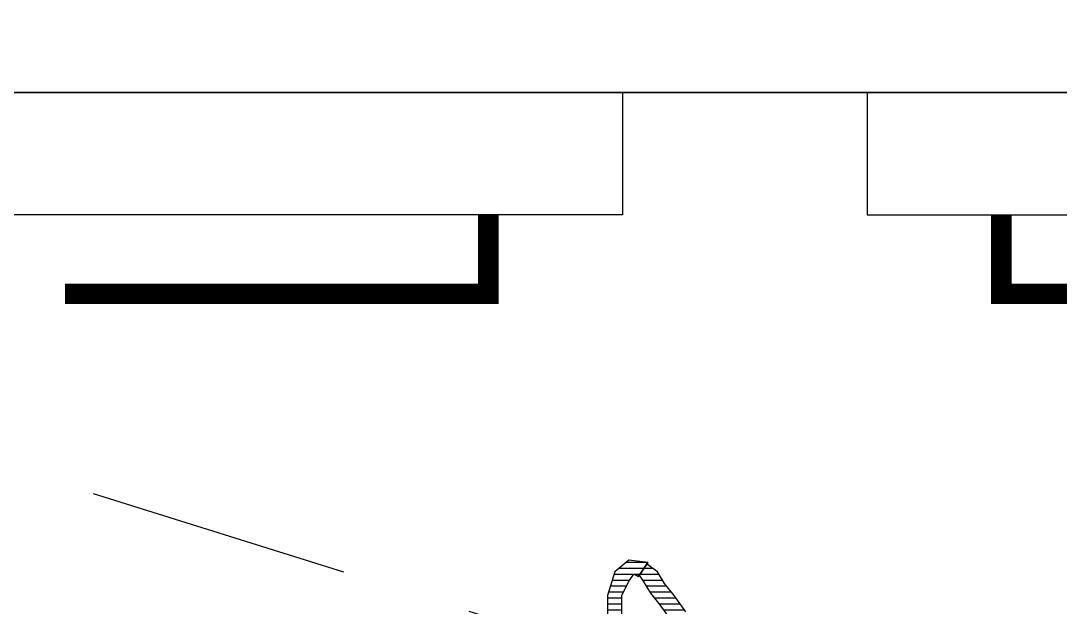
# Model space of a CAD drawing. Header units: millimetres. Extents: x 11489 to 12006, y 36725 to 37730.
# Drawn here: x 11758.47 to 11780.24, y 37629.67 to 37641.95 of the extents above; entities that cross this region are included whole.
import ezdxf

# ---------------------------------------------------------------- set-up
doc = ezdxf.new("R2010")
doc.units = ezdxf.units.MM
doc.linetypes.add('HIDDENX2', pattern=[0.75, 0.5, -0.25])
for name, color, linetype in [('002 Çizgi', 7, 'Continuous'), ('OC-Mutfak_Ekipman', 252, 'Continuous'), ('S2000-002 Çizgi', 7, 'Continuous')]:
    doc.layers.add(name, color=color, linetype=linetype)
pattern_1 = [(360, (-19413.11011, 29189.02214), (1e-16, 0.125), [25])]

# ---------------------------------------------------------------- blocks, each defined once
blk = doc.blocks.new('A$C5E080717')
at = {"layer": '002 Çizgi', "color": 7}
for points in [[(70, 188), (0, 188), (0, 0), (70, 0)], [(72.565, 51.873), (72.565, 94.623), (70, 94.623), (70, 51.873)], [(72.565, 46.749), (72.565, 3.999), (70, 3.999), (70, 46.749)]]:
    blk.add_lwpolyline(points, close=True, dxfattribs=at)
at = {"layer": '002 Çizgi', "color": 7, "const_width": 0.428}
for points in [[(72.565, 54.686), (74.218, 54.686), (74.218, 61.748), (74.218, 63.557)], [(72.565, 43.936), (74.218, 43.936), (74.218, 36.874), (74.218, 35.066)]]:
    blk.add_lwpolyline(points, dxfattribs=at)
blk = doc.blocks.new('A$C063E11E5')
at = {"layer": 'S2000-002 Çizgi'}
blk.add_lwpolyline([(0, 2.624), (80, 2.624), (80, 72.624), (0, 72.624)], close=True, dxfattribs=at)
blk = doc.blocks.new('A$C0b4f8896')
at = {"ltscale": 30}
h = blk.add_hatch(dxfattribs=at)
h.set_pattern_fill('DC_LINES', color=256, scale=0.1, style=0)
h.set_pattern_definition(pattern_1)
edge = h.paths.add_edge_path(flags=0)
edge.add_line((5.365, 9.104), (5.365, 9.054))
edge.add_line((5.365, 9.054), (5.266, 9.202))
edge.add_line((5.266, 9.202), (5.116, 9.45))
edge.add_line((5.116, 9.45), (4.918, 9.697))
edge.add_line((4.918, 9.697), (4.669, 10.044))
edge.add_line((4.669, 10.044), (4.471, 10.341))
edge.add_line((4.471, 10.341), (4.272, 10.638))
edge.add_line((4.272, 10.638), (4.123, 10.935))
edge.add_line((4.123, 10.935), (3.974, 11.182))
edge.add_line((3.974, 11.182), (3.676, 11.083))
edge.add_line((3.676, 11.083), (3.825, 10.835))
edge.add_line((3.825, 10.835), (3.974, 10.538))
edge.add_line((3.974, 10.538), (4.173, 10.143))
edge.add_line((4.173, 10.143), (4.371, 9.846))
edge.add_line((4.371, 9.846), (4.62, 9.499))
edge.add_line((4.62, 9.499), (4.818, 9.252))
edge.add_line((4.818, 9.252), (4.967, 9.005))
edge.add_line((4.967, 9.005), (5.166, 8.856))
edge.add_line((5.166, 8.856), (5.166, 8.807))
h = blk.add_hatch(dxfattribs=at)
h.set_pattern_fill('DC_LINES', color=256, scale=0.1, style=0)
h.set_pattern_definition(pattern_1)
edge = h.paths.add_edge_path(flags=0)
edge.add_line((5.713, 10.093), (5.713, 9.499))
edge.add_line((5.713, 9.499), (5.564, 9.202))
edge.add_line((5.564, 9.202), (5.464, 9.054))
edge.add_line((5.464, 9.054), (5.365, 9.104))
edge.add_line((5.365, 9.104), (5.166, 8.807))
edge.add_line((5.166, 8.807), (5.564, 8.758))
edge.add_line((5.564, 8.758), (5.862, 9.005))
edge.add_line((5.862, 9.005), (6.011, 9.499))
edge.add_line((6.011, 9.499), (6.011, 10.093))
for p, q in [((4.918, 9.697), (4.669, 10.044)), ((5.713, 10.093), (5.713, 9.499)), ((6.011, 9.499), (6.011, 10.093)), ((4.371, 9.846), (4.62, 9.499)), ((5.116, 9.45), (4.918, 9.697)), ((4.62, 9.499), (4.818, 9.252)), ((5.266, 9.202), (5.116, 9.45)), ((5.713, 9.499), (5.564, 9.202)), ((5.862, 9.005), (6.011, 9.499)), ((4.818, 9.252), (4.967, 9.005)), ((5.365, 9.054), (5.266, 9.202)), ((5.564, 9.202), (5.464, 9.054)), ((4.967, 9.005), (5.166, 8.856)), ((5.166, 8.807), (5.365, 9.104)), ((5.365, 9.104), (5.166, 8.807)), ((5.365, 9.104), (5.365, 9.054)), ((5.365, 9.104), (5.365, 9.104)), ((5.464, 9.054), (5.365, 9.104)), ((5.564, 8.758), (5.862, 9.005)), ((5.166, 8.856), (5.166, 8.807)), ((5.166, 8.807), (5.564, 8.758))]:
    blk.add_line(p, q, dxfattribs=at)

msp = doc.modelspace()

# ---------------------------------------------------------------- linework, layer by layer
msp.add_lwpolyline([(11724.326, 37640.45), (11724.326, 37710.45), (11884.326, 37710.45), (11884.326, 37640.45)], close=True)
at = {"layer": 'S2000-002 Çizgi', "linetype": 'HIDDENX2', "ltscale": 11}
msp.add_line((11883.34, 37593.45), (11509.34, 37710.45), dxfattribs=at)

# ---------------------------------------------------------------- block references
at = {"rotation": 270}
msp.add_blockref('A$C5E080717', (11724.326, 37710.45), dxfattribs=at)
at = {"layer": 'OC-Mutfak_Ekipman', "linetype": 'Continuous', "rotation": 180}
msp.add_blockref('A$C0b4f8896', (11776.773, 37639.412), dxfattribs=at)
at = {"layer": 'S2000-002 Çizgi', "xscale": -1}
msp.add_blockref('A$C063E11E5', (11804.326, 37637.826), dxfattribs=at)

doc.saveas('drawing.dxf')
